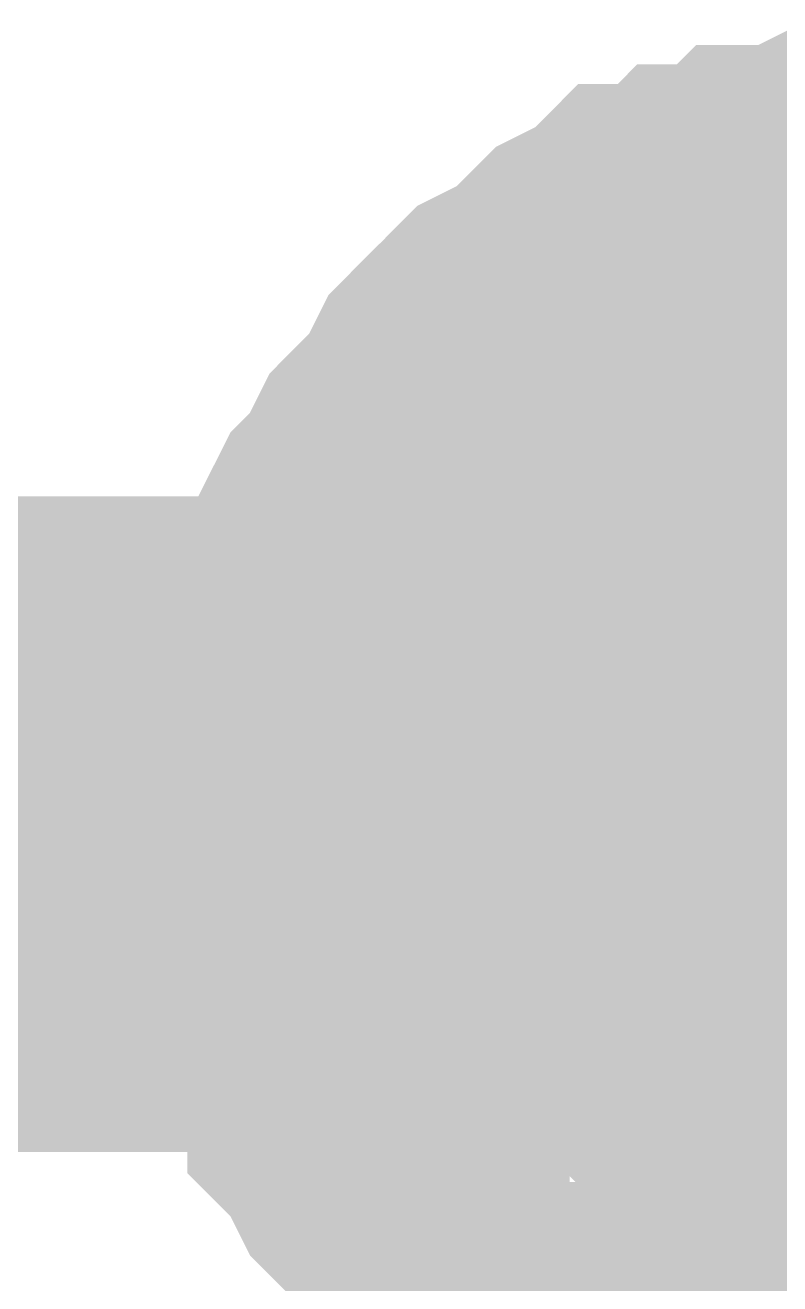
# Model space of a CAD drawing. Header units: inches. Extents: x 0 to 841, y 0 to 594.
# Drawn here: x 486.482 to 487.346, y 304.47 to 305.909 of the extents above; entities that cross this region are included whole.
import ezdxf

# ---------------------------------------------------------------- set-up
doc = ezdxf.new("R2010")
doc.units = ezdxf.units.IN
doc.layers.add('Sheet', color=255, linetype='Continuous')

msp = doc.modelspace()

# ---------------------------------------------------------------- linework, layer by layer
at = {"layer": 'Sheet'}
for points in [[(486.7505, 304.9955, 0.2997, 0.2997, 0), (486.7505, 305.0404, 0.2997, 0.2997, 0), (486.7505, 305.0628, 0.2997, 0.2997, 0), (486.7505, 305.1078, 0.2997, 0.2997, 0), (486.773, 305.1527, 0.2997, 0.2997, 0), (486.773, 305.1751, 0.2997, 0.2997, 0), (486.7954, 305.2201, 0.2997, 0.2997, 0), (486.7954, 305.2425, 0.2997, 0.2997, 0), (486.8179, 305.2874, 0.2997, 0.2997, 0), (486.8179, 305.3099, 0.2997, 0.2997, 0), (486.8404, 305.3548, 0.2997, 0.2997, 0), (486.8628, 305.3773, 0.2997, 0.2997, 0), (486.8853, 305.4222, 0.2997, 0.2997, 0), (486.9077, 305.4446, 0.2997, 0.2997, 0), (486.9302, 305.4671, 0.2997, 0.2997, 0), (486.9527, 305.512, 0.2997, 0.2997, 0), (486.9751, 305.5345, 0.2997, 0.2997, 0), (486.9976, 305.5569, 0.2997, 0.2997, 0), (487.02, 305.5794, 0.2997, 0.2997, 0), (487.0649, 305.6019, 0.2997, 0.2997, 0), (487.0874, 305.6243, 0.2997, 0.2997, 0), (487.1099, 305.6468, 0.2997, 0.2997, 0), (487.1548, 305.6692, 0.2997, 0.2997, 0), (487.1772, 305.6917, 0.2997, 0.2997, 0), (487.2221, 305.6917, 0.2997, 0.2997, 0), (487.2446, 305.7142, 0.2997, 0.2997, 0), (487.2895, 305.7142, 0.2997, 0.2997, 0), (487.312, 305.7366, 0.2997, 0.2997, 0), (487.3569, 305.7366, 0.2997, 0.2997, 0), (487.4018, 305.7591, 0.2997, 0.2997, 0), (487.4243, 305.7591, 0.2997, 0.2997, 0), (487.4692, 305.7591, 0.2997, 0.2997, 0), (487.5141, 305.7591, 0.2997, 0.2997, 0)], [(486.7505, 304.9955, 0.2997, 0.2997, 0), (486.7505, 305.0404, 0.2997, 0.2997, 0), (486.7505, 305.0628, 0.2997, 0.2997, 0), (486.7505, 305.1078, 0.2997, 0.2997, 0), (486.773, 305.1527, 0.2997, 0.2997, 0), (486.773, 305.1751, 0.2997, 0.2997, 0), (486.7954, 305.2201, 0.2997, 0.2997, 0), (486.7954, 305.2425, 0.2997, 0.2997, 0), (486.8179, 305.2874, 0.2997, 0.2997, 0), (486.8179, 305.3099, 0.2997, 0.2997, 0), (486.8404, 305.3548, 0.2997, 0.2997, 0), (486.8628, 305.3773, 0.2997, 0.2997, 0), (486.8853, 305.4222, 0.2997, 0.2997, 0), (486.9077, 305.4446, 0.2997, 0.2997, 0), (486.9302, 305.4671, 0.2997, 0.2997, 0), (486.9527, 305.512, 0.2997, 0.2997, 0), (486.9751, 305.5345, 0.2997, 0.2997, 0), (486.9976, 305.5569, 0.2997, 0.2997, 0), (487.02, 305.5794, 0.2997, 0.2997, 0), (487.0649, 305.6019, 0.2997, 0.2997, 0), (487.0874, 305.6243, 0.2997, 0.2997, 0), (487.1099, 305.6468, 0.2997, 0.2997, 0), (487.1548, 305.6692, 0.2997, 0.2997, 0), (487.1772, 305.6917, 0.2997, 0.2997, 0), (487.2221, 305.6917, 0.2997, 0.2997, 0), (487.2446, 305.7142, 0.2997, 0.2997, 0), (487.2895, 305.7142, 0.2997, 0.2997, 0), (487.312, 305.7366, 0.2997, 0.2997, 0), (487.3569, 305.7366, 0.2997, 0.2997, 0), (487.4018, 305.7591, 0.2997, 0.2997, 0), (487.4243, 305.7591, 0.2997, 0.2997, 0), (487.4692, 305.7591, 0.2997, 0.2997, 0), (487.5141, 305.7591, 0.2997, 0.2997, 0)], [(486.7505, 304.9955, 0.2997, 0.2997, 0), (486.7505, 305.0404, 0.2997, 0.2997, 0), (486.7505, 305.0628, 0.2997, 0.2997, 0), (486.7505, 305.1078, 0.2997, 0.2997, 0), (486.773, 305.1527, 0.2997, 0.2997, 0), (486.773, 305.1751, 0.2997, 0.2997, 0), (486.7954, 305.2201, 0.2997, 0.2997, 0), (486.7954, 305.2425, 0.2997, 0.2997, 0), (486.8179, 305.2874, 0.2997, 0.2997, 0), (486.8179, 305.3099, 0.2997, 0.2997, 0), (486.8404, 305.3548, 0.2997, 0.2997, 0), (486.8628, 305.3773, 0.2997, 0.2997, 0), (486.8853, 305.4222, 0.2997, 0.2997, 0), (486.9077, 305.4446, 0.2997, 0.2997, 0), (486.9302, 305.4671, 0.2997, 0.2997, 0), (486.9527, 305.512, 0.2997, 0.2997, 0), (486.9751, 305.5345, 0.2997, 0.2997, 0), (486.9976, 305.5569, 0.2997, 0.2997, 0), (487.02, 305.5794, 0.2997, 0.2997, 0), (487.0649, 305.6019, 0.2997, 0.2997, 0), (487.0874, 305.6243, 0.2997, 0.2997, 0), (487.1099, 305.6468, 0.2997, 0.2997, 0), (487.1548, 305.6692, 0.2997, 0.2997, 0), (487.1772, 305.6917, 0.2997, 0.2997, 0), (487.2221, 305.6917, 0.2997, 0.2997, 0), (487.2446, 305.7142, 0.2997, 0.2997, 0), (487.2895, 305.7142, 0.2997, 0.2997, 0), (487.312, 305.7366, 0.2997, 0.2997, 0), (487.3569, 305.7366, 0.2997, 0.2997, 0), (487.4018, 305.7591, 0.2997, 0.2997, 0), (487.4243, 305.7591, 0.2997, 0.2997, 0), (487.4692, 305.7591, 0.2997, 0.2997, 0), (487.5141, 305.7591, 0.2997, 0.2997, 0)], [(486.7505, 304.9955, 0.2997, 0.2997, 0), (486.7505, 305.0404, 0.2997, 0.2997, 0), (486.7505, 305.0628, 0.2997, 0.2997, 0), (486.7505, 305.1078, 0.2997, 0.2997, 0), (486.773, 305.1527, 0.2997, 0.2997, 0), (486.773, 305.1751, 0.2997, 0.2997, 0), (486.7954, 305.2201, 0.2997, 0.2997, 0), (486.7954, 305.2425, 0.2997, 0.2997, 0), (486.8179, 305.2874, 0.2997, 0.2997, 0), (486.8179, 305.3099, 0.2997, 0.2997, 0), (486.8404, 305.3548, 0.2997, 0.2997, 0), (486.8628, 305.3773, 0.2997, 0.2997, 0), (486.8853, 305.4222, 0.2997, 0.2997, 0), (486.9077, 305.4446, 0.2997, 0.2997, 0), (486.9302, 305.4671, 0.2997, 0.2997, 0), (486.9527, 305.512, 0.2997, 0.2997, 0), (486.9751, 305.5345, 0.2997, 0.2997, 0), (486.9976, 305.5569, 0.2997, 0.2997, 0), (487.02, 305.5794, 0.2997, 0.2997, 0), (487.0649, 305.6019, 0.2997, 0.2997, 0), (487.0874, 305.6243, 0.2997, 0.2997, 0), (487.1099, 305.6468, 0.2997, 0.2997, 0), (487.1548, 305.6692, 0.2997, 0.2997, 0), (487.1772, 305.6917, 0.2997, 0.2997, 0), (487.2221, 305.6917, 0.2997, 0.2997, 0), (487.2446, 305.7142, 0.2997, 0.2997, 0), (487.2895, 305.7142, 0.2997, 0.2997, 0), (487.312, 305.7366, 0.2997, 0.2997, 0), (487.3569, 305.7366, 0.2997, 0.2997, 0), (487.4018, 305.7591, 0.2997, 0.2997, 0), (487.4243, 305.7591, 0.2997, 0.2997, 0), (487.4692, 305.7591, 0.2997, 0.2997, 0), (487.5141, 305.7591, 0.2997, 0.2997, 0)], [(486.7505, 304.9955, 0.0991, 0.0991, 0), (486.7505, 305.0404, 0.0991, 0.0991, 0), (486.7505, 305.0628, 0.0991, 0.0991, 0), (486.7505, 305.1078, 0.0991, 0.0991, 0), (486.773, 305.1527, 0.0991, 0.0991, 0), (486.773, 305.1751, 0.0991, 0.0991, 0), (486.7954, 305.2201, 0.0991, 0.0991, 0), (486.7954, 305.2425, 0.0991, 0.0991, 0), (486.8179, 305.2874, 0.0991, 0.0991, 0), (486.8179, 305.3099, 0.0991, 0.0991, 0), (486.8404, 305.3548, 0.0991, 0.0991, 0), (486.8628, 305.3773, 0.0991, 0.0991, 0), (486.8853, 305.4222, 0.0991, 0.0991, 0), (486.9077, 305.4446, 0.0991, 0.0991, 0), (486.9302, 305.4671, 0.0991, 0.0991, 0), (486.9527, 305.512, 0.0991, 0.0991, 0), (486.9751, 305.5345, 0.0991, 0.0991, 0), (486.9976, 305.5569, 0.0991, 0.0991, 0), (487.02, 305.5794, 0.0991, 0.0991, 0), (487.0649, 305.6019, 0.0991, 0.0991, 0), (487.0874, 305.6243, 0.0991, 0.0991, 0), (487.1099, 305.6468, 0.0991, 0.0991, 0), (487.1548, 305.6692, 0.0991, 0.0991, 0), (487.1772, 305.6917, 0.0991, 0.0991, 0), (487.2221, 305.6917, 0.0991, 0.0991, 0), (487.2446, 305.7142, 0.0991, 0.0991, 0), (487.2895, 305.7142, 0.0991, 0.0991, 0), (487.312, 305.7366, 0.0991, 0.0991, 0), (487.3569, 305.7366, 0.0991, 0.0991, 0), (487.4018, 305.7591, 0.0991, 0.0991, 0)], [(486.7505, 304.9955, 0.0991, 0.0991, 0), (486.7505, 305.0404, 0.0991, 0.0991, 0), (486.7505, 305.0628, 0.0991, 0.0991, 0), (486.7505, 305.1078, 0.0991, 0.0991, 0), (486.773, 305.1527, 0.0991, 0.0991, 0), (486.773, 305.1751, 0.0991, 0.0991, 0), (486.7954, 305.2201, 0.0991, 0.0991, 0), (486.7954, 305.2425, 0.0991, 0.0991, 0), (486.8179, 305.2874, 0.0991, 0.0991, 0), (486.8179, 305.3099, 0.0991, 0.0991, 0), (486.8404, 305.3548, 0.0991, 0.0991, 0), (486.8628, 305.3773, 0.0991, 0.0991, 0), (486.8853, 305.4222, 0.0991, 0.0991, 0), (486.9077, 305.4446, 0.0991, 0.0991, 0), (486.9302, 305.4671, 0.0991, 0.0991, 0), (486.9527, 305.512, 0.0991, 0.0991, 0), (486.9751, 305.5345, 0.0991, 0.0991, 0), (486.9976, 305.5569, 0.0991, 0.0991, 0), (487.02, 305.5794, 0.0991, 0.0991, 0), (487.0649, 305.6019, 0.0991, 0.0991, 0), (487.0874, 305.6243, 0.0991, 0.0991, 0), (487.1099, 305.6468, 0.0991, 0.0991, 0), (487.1548, 305.6692, 0.0991, 0.0991, 0), (487.1772, 305.6917, 0.0991, 0.0991, 0), (487.2221, 305.6917, 0.0991, 0.0991, 0), (487.2446, 305.7142, 0.0991, 0.0991, 0), (487.2895, 305.7142, 0.0991, 0.0991, 0), (487.312, 305.7366, 0.0991, 0.0991, 0), (487.3569, 305.7366, 0.0991, 0.0991, 0), (487.4018, 305.7591, 0.0991, 0.0991, 0)], [(486.7505, 304.9955, 0.0991, 0.0991, 0), (486.7505, 305.0404, 0.0991, 0.0991, 0), (486.7505, 305.0628, 0.0991, 0.0991, 0), (486.7505, 305.1078, 0.0991, 0.0991, 0), (486.773, 305.1527, 0.0991, 0.0991, 0), (486.773, 305.1751, 0.0991, 0.0991, 0), (486.7954, 305.2201, 0.0991, 0.0991, 0), (486.7954, 305.2425, 0.0991, 0.0991, 0), (486.8179, 305.2874, 0.0991, 0.0991, 0), (486.8179, 305.3099, 0.0991, 0.0991, 0), (486.8404, 305.3548, 0.0991, 0.0991, 0), (486.8628, 305.3773, 0.0991, 0.0991, 0), (486.8853, 305.4222, 0.0991, 0.0991, 0), (486.9077, 305.4446, 0.0991, 0.0991, 0), (486.9302, 305.4671, 0.0991, 0.0991, 0), (486.9527, 305.512, 0.0991, 0.0991, 0), (486.9751, 305.5345, 0.0991, 0.0991, 0), (486.9976, 305.5569, 0.0991, 0.0991, 0), (487.02, 305.5794, 0.0991, 0.0991, 0), (487.0649, 305.6019, 0.0991, 0.0991, 0), (487.0874, 305.6243, 0.0991, 0.0991, 0), (487.1099, 305.6468, 0.0991, 0.0991, 0), (487.1548, 305.6692, 0.0991, 0.0991, 0), (487.1772, 305.6917, 0.0991, 0.0991, 0), (487.2221, 305.6917, 0.0991, 0.0991, 0), (487.2446, 305.7142, 0.0991, 0.0991, 0), (487.2895, 305.7142, 0.0991, 0.0991, 0), (487.312, 305.7366, 0.0991, 0.0991, 0), (487.3569, 305.7366, 0.0991, 0.0991, 0), (487.4018, 305.7591, 0.0991, 0.0991, 0)], [(486.7505, 304.9955, 0.0991, 0.0991, 0), (486.7505, 305.0404, 0.0991, 0.0991, 0), (486.7505, 305.0628, 0.0991, 0.0991, 0), (486.7505, 305.1078, 0.0991, 0.0991, 0), (486.773, 305.1527, 0.0991, 0.0991, 0), (486.773, 305.1751, 0.0991, 0.0991, 0), (486.7954, 305.2201, 0.0991, 0.0991, 0), (486.7954, 305.2425, 0.0991, 0.0991, 0), (486.8179, 305.2874, 0.0991, 0.0991, 0), (486.8179, 305.3099, 0.0991, 0.0991, 0), (486.8404, 305.3548, 0.0991, 0.0991, 0), (486.8628, 305.3773, 0.0991, 0.0991, 0), (486.8853, 305.4222, 0.0991, 0.0991, 0), (486.9077, 305.4446, 0.0991, 0.0991, 0), (486.9302, 305.4671, 0.0991, 0.0991, 0), (486.9527, 305.512, 0.0991, 0.0991, 0), (486.9751, 305.5345, 0.0991, 0.0991, 0), (486.9976, 305.5569, 0.0991, 0.0991, 0), (487.02, 305.5794, 0.0991, 0.0991, 0), (487.0649, 305.6019, 0.0991, 0.0991, 0), (487.0874, 305.6243, 0.0991, 0.0991, 0), (487.1099, 305.6468, 0.0991, 0.0991, 0), (487.1548, 305.6692, 0.0991, 0.0991, 0), (487.1772, 305.6917, 0.0991, 0.0991, 0), (487.2221, 305.6917, 0.0991, 0.0991, 0), (487.2446, 305.7142, 0.0991, 0.0991, 0), (487.2895, 305.7142, 0.0991, 0.0991, 0), (487.312, 305.7366, 0.0991, 0.0991, 0), (487.3569, 305.7366, 0.0991, 0.0991, 0), (487.4018, 305.7591, 0.0991, 0.0991, 0)], [(486.9976, 304.9955, 0.2997, 0.2997, 0), (486.9976, 305.0179, 0.2997, 0.2997, 0), (486.9976, 305.0404, 0.2997, 0.2997, 0), (486.9976, 305.0628, 0.2997, 0.2997, 0), (486.9976, 305.0853, 0.2997, 0.2997, 0), (487.02, 305.1078, 0.2997, 0.2997, 0), (487.02, 305.1302, 0.2997, 0.2997, 0), (487.02, 305.1751, 0.2997, 0.2997, 0), (487.0425, 305.1751, 0.2997, 0.2997, 0), (487.0425, 305.1976, 0.2997, 0.2997, 0), (487.0649, 305.2201, 0.2997, 0.2997, 0), (487.0649, 305.2425, 0.2997, 0.2997, 0), (487.0874, 305.265, 0.2997, 0.2997, 0), (487.0874, 305.2874, 0.2997, 0.2997, 0), (487.1099, 305.3099, 0.2997, 0.2997, 0), (487.1323, 305.3324, 0.2997, 0.2997, 0), (487.1548, 305.3548, 0.2997, 0.2997, 0), (487.1548, 305.3548, 0.2997, 0.2997, 0), (487.1772, 305.3773, 0.2997, 0.2997, 0), (487.1997, 305.3997, 0.2997, 0.2997, 0), (487.2221, 305.3997, 0.2997, 0.2997, 0), (487.2446, 305.4222, 0.2997, 0.2997, 0), (487.2671, 305.4222, 0.2997, 0.2997, 0), (487.2895, 305.4446, 0.2997, 0.2997, 0), (487.312, 305.4446, 0.2997, 0.2997, 0), (487.3344, 305.4671, 0.2997, 0.2997, 0), (487.3569, 305.4671, 0.2997, 0.2997, 0), (487.3794, 305.4671, 0.2997, 0.2997, 0), (487.4018, 305.4896, 0.2997, 0.2997, 0), (487.4243, 305.4896, 0.2997, 0.2997, 0), (487.4692, 305.4896, 0.2997, 0.2997, 0), (487.4916, 305.4896, 0.2997, 0.2997, 0), (487.5141, 305.4896, 0.2997, 0.2997, 0)], [(486.9976, 304.9955, 0.2997, 0.2997, 0), (486.9976, 305.0179, 0.2997, 0.2997, 0), (486.9976, 305.0404, 0.2997, 0.2997, 0), (486.9976, 305.0628, 0.2997, 0.2997, 0), (486.9976, 305.0853, 0.2997, 0.2997, 0), (487.02, 305.1078, 0.2997, 0.2997, 0), (487.02, 305.1302, 0.2997, 0.2997, 0), (487.02, 305.1751, 0.2997, 0.2997, 0), (487.0425, 305.1751, 0.2997, 0.2997, 0), (487.0425, 305.1976, 0.2997, 0.2997, 0), (487.0649, 305.2201, 0.2997, 0.2997, 0), (487.0649, 305.2425, 0.2997, 0.2997, 0), (487.0874, 305.265, 0.2997, 0.2997, 0), (487.0874, 305.2874, 0.2997, 0.2997, 0), (487.1099, 305.3099, 0.2997, 0.2997, 0), (487.1323, 305.3324, 0.2997, 0.2997, 0), (487.1548, 305.3548, 0.2997, 0.2997, 0), (487.1548, 305.3548, 0.2997, 0.2997, 0), (487.1772, 305.3773, 0.2997, 0.2997, 0), (487.1997, 305.3997, 0.2997, 0.2997, 0), (487.2221, 305.3997, 0.2997, 0.2997, 0), (487.2446, 305.4222, 0.2997, 0.2997, 0), (487.2671, 305.4222, 0.2997, 0.2997, 0), (487.2895, 305.4446, 0.2997, 0.2997, 0), (487.312, 305.4446, 0.2997, 0.2997, 0), (487.3344, 305.4671, 0.2997, 0.2997, 0), (487.3569, 305.4671, 0.2997, 0.2997, 0), (487.3794, 305.4671, 0.2997, 0.2997, 0), (487.4018, 305.4896, 0.2997, 0.2997, 0), (487.4243, 305.4896, 0.2997, 0.2997, 0), (487.4692, 305.4896, 0.2997, 0.2997, 0), (487.4916, 305.4896, 0.2997, 0.2997, 0), (487.5141, 305.4896, 0.2997, 0.2997, 0)], [(486.9976, 304.9955, 0.2997, 0.2997, 0), (486.9976, 305.0179, 0.2997, 0.2997, 0), (486.9976, 305.0404, 0.2997, 0.2997, 0), (486.9976, 305.0628, 0.2997, 0.2997, 0), (486.9976, 305.0853, 0.2997, 0.2997, 0), (487.02, 305.1078, 0.2997, 0.2997, 0), (487.02, 305.1302, 0.2997, 0.2997, 0), (487.02, 305.1751, 0.2997, 0.2997, 0), (487.0425, 305.1751, 0.2997, 0.2997, 0), (487.0425, 305.1976, 0.2997, 0.2997, 0), (487.0649, 305.2201, 0.2997, 0.2997, 0), (487.0649, 305.2425, 0.2997, 0.2997, 0), (487.0874, 305.265, 0.2997, 0.2997, 0), (487.0874, 305.2874, 0.2997, 0.2997, 0), (487.1099, 305.3099, 0.2997, 0.2997, 0), (487.1323, 305.3324, 0.2997, 0.2997, 0), (487.1548, 305.3548, 0.2997, 0.2997, 0), (487.1548, 305.3548, 0.2997, 0.2997, 0), (487.1772, 305.3773, 0.2997, 0.2997, 0), (487.1997, 305.3997, 0.2997, 0.2997, 0), (487.2221, 305.3997, 0.2997, 0.2997, 0), (487.2446, 305.4222, 0.2997, 0.2997, 0), (487.2671, 305.4222, 0.2997, 0.2997, 0), (487.2895, 305.4446, 0.2997, 0.2997, 0), (487.312, 305.4446, 0.2997, 0.2997, 0), (487.3344, 305.4671, 0.2997, 0.2997, 0), (487.3569, 305.4671, 0.2997, 0.2997, 0), (487.3794, 305.4671, 0.2997, 0.2997, 0), (487.4018, 305.4896, 0.2997, 0.2997, 0), (487.4243, 305.4896, 0.2997, 0.2997, 0), (487.4692, 305.4896, 0.2997, 0.2997, 0), (487.4916, 305.4896, 0.2997, 0.2997, 0), (487.5141, 305.4896, 0.2997, 0.2997, 0)], [(486.9976, 304.9955, 0.0991, 0.0991, 0), (486.9976, 305.0179, 0.0991, 0.0991, 0), (486.9976, 305.0404, 0.0991, 0.0991, 0), (486.9976, 305.0628, 0.0991, 0.0991, 0), (486.9976, 305.0853, 0.0991, 0.0991, 0), (487.02, 305.1078, 0.0991, 0.0991, 0), (487.02, 305.1302, 0.0991, 0.0991, 0), (487.02, 305.1751, 0.0991, 0.0991, 0), (487.0425, 305.1751, 0.0991, 0.0991, 0), (487.0425, 305.1976, 0.0991, 0.0991, 0), (487.0649, 305.2201, 0.0991, 0.0991, 0), (487.0649, 305.2425, 0.0991, 0.0991, 0), (487.0874, 305.265, 0.0991, 0.0991, 0), (487.0874, 305.2874, 0.0991, 0.0991, 0), (487.1099, 305.3099, 0.0991, 0.0991, 0), (487.1323, 305.3324, 0.0991, 0.0991, 0), (487.1548, 305.3548, 0.0991, 0.0991, 0), (487.1548, 305.3548, 0.0991, 0.0991, 0), (487.1772, 305.3773, 0.0991, 0.0991, 0), (487.1997, 305.3997, 0.0991, 0.0991, 0), (487.2221, 305.3997, 0.0991, 0.0991, 0), (487.2446, 305.4222, 0.0991, 0.0991, 0), (487.2671, 305.4222, 0.0991, 0.0991, 0), (487.2895, 305.4446, 0.0991, 0.0991, 0), (487.312, 305.4446, 0.0991, 0.0991, 0), (487.3344, 305.4671, 0.0991, 0.0991, 0), (487.3569, 305.4671, 0.0991, 0.0991, 0), (487.3794, 305.4671, 0.0991, 0.0991, 0), (487.4018, 305.4896, 0.0991, 0.0991, 0)], [(486.9976, 304.9955, 0.0991, 0.0991, 0), (486.9976, 305.0179, 0.0991, 0.0991, 0), (486.9976, 305.0404, 0.0991, 0.0991, 0), (486.9976, 305.0628, 0.0991, 0.0991, 0), (486.9976, 305.0853, 0.0991, 0.0991, 0), (487.02, 305.1078, 0.0991, 0.0991, 0), (487.02, 305.1302, 0.0991, 0.0991, 0), (487.02, 305.1751, 0.0991, 0.0991, 0), (487.0425, 305.1751, 0.0991, 0.0991, 0), (487.0425, 305.1976, 0.0991, 0.0991, 0), (487.0649, 305.2201, 0.0991, 0.0991, 0), (487.0649, 305.2425, 0.0991, 0.0991, 0), (487.0874, 305.265, 0.0991, 0.0991, 0), (487.0874, 305.2874, 0.0991, 0.0991, 0), (487.1099, 305.3099, 0.0991, 0.0991, 0), (487.1323, 305.3324, 0.0991, 0.0991, 0), (487.1548, 305.3548, 0.0991, 0.0991, 0), (487.1548, 305.3548, 0.0991, 0.0991, 0), (487.1772, 305.3773, 0.0991, 0.0991, 0), (487.1997, 305.3997, 0.0991, 0.0991, 0), (487.2221, 305.3997, 0.0991, 0.0991, 0), (487.2446, 305.4222, 0.0991, 0.0991, 0), (487.2671, 305.4222, 0.0991, 0.0991, 0), (487.2895, 305.4446, 0.0991, 0.0991, 0), (487.312, 305.4446, 0.0991, 0.0991, 0), (487.3344, 305.4671, 0.0991, 0.0991, 0), (487.3569, 305.4671, 0.0991, 0.0991, 0), (487.3794, 305.4671, 0.0991, 0.0991, 0), (487.4018, 305.4896, 0.0991, 0.0991, 0)], [(486.9976, 304.9955, 0.0991, 0.0991, 0), (486.9976, 305.0179, 0.0991, 0.0991, 0), (486.9976, 305.0404, 0.0991, 0.0991, 0), (486.9976, 305.0628, 0.0991, 0.0991, 0), (486.9976, 305.0853, 0.0991, 0.0991, 0), (487.02, 305.1078, 0.0991, 0.0991, 0), (487.02, 305.1302, 0.0991, 0.0991, 0), (487.02, 305.1751, 0.0991, 0.0991, 0), (487.0425, 305.1751, 0.0991, 0.0991, 0), (487.0425, 305.1976, 0.0991, 0.0991, 0), (487.0649, 305.2201, 0.0991, 0.0991, 0), (487.0649, 305.2425, 0.0991, 0.0991, 0), (487.0874, 305.265, 0.0991, 0.0991, 0), (487.0874, 305.2874, 0.0991, 0.0991, 0), (487.1099, 305.3099, 0.0991, 0.0991, 0), (487.1323, 305.3324, 0.0991, 0.0991, 0), (487.1548, 305.3548, 0.0991, 0.0991, 0), (487.1548, 305.3548, 0.0991, 0.0991, 0), (487.1772, 305.3773, 0.0991, 0.0991, 0), (487.1997, 305.3997, 0.0991, 0.0991, 0), (487.2221, 305.3997, 0.0991, 0.0991, 0), (487.2446, 305.4222, 0.0991, 0.0991, 0), (487.2671, 305.4222, 0.0991, 0.0991, 0), (487.2895, 305.4446, 0.0991, 0.0991, 0), (487.312, 305.4446, 0.0991, 0.0991, 0), (487.3344, 305.4671, 0.0991, 0.0991, 0), (487.3569, 305.4671, 0.0991, 0.0991, 0), (487.3794, 305.4671, 0.0991, 0.0991, 0), (487.4018, 305.4896, 0.0991, 0.0991, 0)], [(467.5042, 304.9955, 0.7493, 0.7493, 0), (487.5141, 304.9955, 0.7493, 0.7493, 0)], [(492.4997, 304.9955, 0.7493, 0.7493, 0), (487.5141, 304.9955, 0.7493, 0.7493, 0)], [(487.5141, 304.9955, 0.7493, 0.7493, 0), (487.5141, 289.9927, 0.7493, 0.7493, 0)], [(487.1772, 304.2992, 0.2997, 0.2997, 0), (487.1548, 304.3217, 0.2997, 0.2997, 0), (487.1099, 304.3441, 0.2997, 0.2997, 0), (487.0874, 304.3666, 0.2997, 0.2997, 0), (487.0649, 304.3891, 0.2997, 0.2997, 0), (487.02, 304.4115, 0.2997, 0.2997, 0), (486.9976, 304.434, 0.2997, 0.2997, 0), (486.9751, 304.4564, 0.2997, 0.2997, 0), (486.9527, 304.4789, 0.2997, 0.2997, 0), (486.9302, 304.5014, 0.2997, 0.2997, 0), (486.9077, 304.5463, 0.2997, 0.2997, 0), (486.8853, 304.5687, 0.2997, 0.2997, 0), (486.8628, 304.5912, 0.2997, 0.2997, 0), (486.8404, 304.6361, 0.2997, 0.2997, 0), (486.8179, 304.6586, 0.2997, 0.2997, 0), (486.8179, 304.7035, 0.2997, 0.2997, 0), (486.7954, 304.726, 0.2997, 0.2997, 0), (486.7954, 304.7709, 0.2997, 0.2997, 0), (486.773, 304.7933, 0.2997, 0.2997, 0), (486.773, 304.8382, 0.2997, 0.2997, 0), (486.7505, 304.8832, 0.2997, 0.2997, 0), (486.7505, 304.9056, 0.2997, 0.2997, 0), (486.7505, 304.9505, 0.2997, 0.2997, 0), (486.7505, 304.9955, 0.2997, 0.2997, 0)], [(486.7505, 304.9955, 0.2997, 0.2997, 0), (486.7505, 304.9955, 0.2997, 0.2997, 0)], [(487.1772, 304.2992, 0.2997, 0.2997, 0), (487.1548, 304.3217, 0.2997, 0.2997, 0), (487.1099, 304.3441, 0.2997, 0.2997, 0), (487.0874, 304.3666, 0.2997, 0.2997, 0), (487.0649, 304.3891, 0.2997, 0.2997, 0), (487.02, 304.4115, 0.2997, 0.2997, 0), (486.9976, 304.434, 0.2997, 0.2997, 0), (486.9751, 304.4564, 0.2997, 0.2997, 0), (486.9527, 304.4789, 0.2997, 0.2997, 0), (486.9302, 304.5014, 0.2997, 0.2997, 0), (486.9077, 304.5463, 0.2997, 0.2997, 0), (486.8853, 304.5687, 0.2997, 0.2997, 0), (486.8628, 304.5912, 0.2997, 0.2997, 0), (486.8404, 304.6361, 0.2997, 0.2997, 0), (486.8179, 304.6586, 0.2997, 0.2997, 0), (486.8179, 304.7035, 0.2997, 0.2997, 0), (486.7954, 304.726, 0.2997, 0.2997, 0), (486.7954, 304.7709, 0.2997, 0.2997, 0), (486.773, 304.7933, 0.2997, 0.2997, 0), (486.773, 304.8382, 0.2997, 0.2997, 0), (486.7505, 304.8832, 0.2997, 0.2997, 0), (486.7505, 304.9056, 0.2997, 0.2997, 0), (486.7505, 304.9505, 0.2997, 0.2997, 0), (486.7505, 304.9955, 0.2997, 0.2997, 0)], [(486.7505, 304.9955, 0.2997, 0.2997, 0), (486.7505, 304.9955, 0.2997, 0.2997, 0)], [(487.1772, 304.2992, 0.2997, 0.2997, 0), (487.1548, 304.3217, 0.2997, 0.2997, 0), (487.1099, 304.3441, 0.2997, 0.2997, 0), (487.0874, 304.3666, 0.2997, 0.2997, 0), (487.0649, 304.3891, 0.2997, 0.2997, 0), (487.02, 304.4115, 0.2997, 0.2997, 0), (486.9976, 304.434, 0.2997, 0.2997, 0), (486.9751, 304.4564, 0.2997, 0.2997, 0), (486.9527, 304.4789, 0.2997, 0.2997, 0), (486.9302, 304.5014, 0.2997, 0.2997, 0), (486.9077, 304.5463, 0.2997, 0.2997, 0), (486.8853, 304.5687, 0.2997, 0.2997, 0), (486.8628, 304.5912, 0.2997, 0.2997, 0), (486.8404, 304.6361, 0.2997, 0.2997, 0), (486.8179, 304.6586, 0.2997, 0.2997, 0), (486.8179, 304.7035, 0.2997, 0.2997, 0), (486.7954, 304.726, 0.2997, 0.2997, 0), (486.7954, 304.7709, 0.2997, 0.2997, 0), (486.773, 304.7933, 0.2997, 0.2997, 0), (486.773, 304.8382, 0.2997, 0.2997, 0), (486.7505, 304.8832, 0.2997, 0.2997, 0), (486.7505, 304.9056, 0.2997, 0.2997, 0), (486.7505, 304.9505, 0.2997, 0.2997, 0), (486.7505, 304.9955, 0.2997, 0.2997, 0)], [(486.7505, 304.9955, 0.2997, 0.2997, 0), (486.7505, 304.9955, 0.2997, 0.2997, 0)], [(487.1772, 304.2992, 0.2997, 0.2997, 0), (487.1548, 304.3217, 0.2997, 0.2997, 0), (487.1099, 304.3441, 0.2997, 0.2997, 0), (487.0874, 304.3666, 0.2997, 0.2997, 0), (487.0649, 304.3891, 0.2997, 0.2997, 0), (487.02, 304.4115, 0.2997, 0.2997, 0), (486.9976, 304.434, 0.2997, 0.2997, 0), (486.9751, 304.4564, 0.2997, 0.2997, 0), (486.9527, 304.4789, 0.2997, 0.2997, 0), (486.9302, 304.5014, 0.2997, 0.2997, 0), (486.9077, 304.5463, 0.2997, 0.2997, 0), (486.8853, 304.5687, 0.2997, 0.2997, 0), (486.8628, 304.5912, 0.2997, 0.2997, 0), (486.8404, 304.6361, 0.2997, 0.2997, 0), (486.8179, 304.6586, 0.2997, 0.2997, 0), (486.8179, 304.7035, 0.2997, 0.2997, 0), (486.7954, 304.726, 0.2997, 0.2997, 0), (486.7954, 304.7709, 0.2997, 0.2997, 0), (486.773, 304.7933, 0.2997, 0.2997, 0), (486.773, 304.8382, 0.2997, 0.2997, 0), (486.7505, 304.8832, 0.2997, 0.2997, 0), (486.7505, 304.9056, 0.2997, 0.2997, 0), (486.7505, 304.9505, 0.2997, 0.2997, 0), (486.7505, 304.9955, 0.2997, 0.2997, 0)], [(486.7505, 304.9955, 0.2997, 0.2997, 0), (486.7505, 304.9955, 0.2997, 0.2997, 0)], [(487.5141, 304.4789, 0.2997, 0.2997, 0), (487.4916, 304.4789, 0.2997, 0.2997, 0), (487.4692, 304.4789, 0.2997, 0.2997, 0), (487.4243, 304.4789, 0.2997, 0.2997, 0), (487.4018, 304.4789, 0.2997, 0.2997, 0), (487.3794, 304.5014, 0.2997, 0.2997, 0), (487.3569, 304.5014, 0.2997, 0.2997, 0), (487.3344, 304.5014, 0.2997, 0.2997, 0), (487.312, 304.5238, 0.2997, 0.2997, 0), (487.2895, 304.5238, 0.2997, 0.2997, 0), (487.2671, 304.5463, 0.2997, 0.2997, 0), (487.2446, 304.5463, 0.2997, 0.2997, 0), (487.2221, 304.5687, 0.2997, 0.2997, 0), (487.1997, 304.5687, 0.2997, 0.2997, 0), (487.1772, 304.5912, 0.2997, 0.2997, 0), (487.1548, 304.6137, 0.2997, 0.2997, 0), (487.1548, 304.6361, 0.2997, 0.2997, 0), (487.1323, 304.6361, 0.2997, 0.2997, 0), (487.1099, 304.6586, 0.2997, 0.2997, 0), (487.0874, 304.681, 0.2997, 0.2997, 0), (487.0874, 304.7035, 0.2997, 0.2997, 0), (487.0649, 304.726, 0.2997, 0.2997, 0), (487.0649, 304.7484, 0.2997, 0.2997, 0), (487.0425, 304.7709, 0.2997, 0.2997, 0), (487.0425, 304.7933, 0.2997, 0.2997, 0), (487.02, 304.8158, 0.2997, 0.2997, 0), (487.02, 304.8382, 0.2997, 0.2997, 0), (487.02, 304.8607, 0.2997, 0.2997, 0), (486.9976, 304.8832, 0.2997, 0.2997, 0), (486.9976, 304.9056, 0.2997, 0.2997, 0), (486.9976, 304.9505, 0.2997, 0.2997, 0), (486.9976, 304.973, 0.2997, 0.2997, 0), (486.9976, 304.9955, 0.2997, 0.2997, 0)], [(486.9976, 304.9955, 0.2997, 0.2997, 0), (486.9976, 304.9955, 0.2997, 0.2997, 0)], [(487.5141, 304.4789, 0.2997, 0.2997, 0), (487.4916, 304.4789, 0.2997, 0.2997, 0), (487.4692, 304.4789, 0.2997, 0.2997, 0), (487.4243, 304.4789, 0.2997, 0.2997, 0), (487.4018, 304.4789, 0.2997, 0.2997, 0), (487.3794, 304.5014, 0.2997, 0.2997, 0), (487.3569, 304.5014, 0.2997, 0.2997, 0), (487.3344, 304.5014, 0.2997, 0.2997, 0), (487.312, 304.5238, 0.2997, 0.2997, 0), (487.2895, 304.5238, 0.2997, 0.2997, 0), (487.2671, 304.5463, 0.2997, 0.2997, 0), (487.2446, 304.5463, 0.2997, 0.2997, 0), (487.2221, 304.5687, 0.2997, 0.2997, 0), (487.1997, 304.5687, 0.2997, 0.2997, 0), (487.1772, 304.5912, 0.2997, 0.2997, 0), (487.1548, 304.6137, 0.2997, 0.2997, 0), (487.1548, 304.6361, 0.2997, 0.2997, 0), (487.1323, 304.6361, 0.2997, 0.2997, 0), (487.1099, 304.6586, 0.2997, 0.2997, 0), (487.0874, 304.681, 0.2997, 0.2997, 0), (487.0874, 304.7035, 0.2997, 0.2997, 0), (487.0649, 304.726, 0.2997, 0.2997, 0), (487.0649, 304.7484, 0.2997, 0.2997, 0), (487.0425, 304.7709, 0.2997, 0.2997, 0), (487.0425, 304.7933, 0.2997, 0.2997, 0), (487.02, 304.8158, 0.2997, 0.2997, 0), (487.02, 304.8382, 0.2997, 0.2997, 0), (487.02, 304.8607, 0.2997, 0.2997, 0), (486.9976, 304.8832, 0.2997, 0.2997, 0), (486.9976, 304.9056, 0.2997, 0.2997, 0), (486.9976, 304.9505, 0.2997, 0.2997, 0), (486.9976, 304.973, 0.2997, 0.2997, 0), (486.9976, 304.9955, 0.2997, 0.2997, 0)], [(486.9976, 304.9955, 0.2997, 0.2997, 0), (486.9976, 304.9955, 0.2997, 0.2997, 0)], [(487.5141, 304.4789, 0.2997, 0.2997, 0), (487.4916, 304.4789, 0.2997, 0.2997, 0), (487.4692, 304.4789, 0.2997, 0.2997, 0), (487.4243, 304.4789, 0.2997, 0.2997, 0), (487.4018, 304.4789, 0.2997, 0.2997, 0), (487.3794, 304.5014, 0.2997, 0.2997, 0), (487.3569, 304.5014, 0.2997, 0.2997, 0), (487.3344, 304.5014, 0.2997, 0.2997, 0), (487.312, 304.5238, 0.2997, 0.2997, 0), (487.2895, 304.5238, 0.2997, 0.2997, 0), (487.2671, 304.5463, 0.2997, 0.2997, 0), (487.2446, 304.5463, 0.2997, 0.2997, 0), (487.2221, 304.5687, 0.2997, 0.2997, 0), (487.1997, 304.5687, 0.2997, 0.2997, 0), (487.1772, 304.5912, 0.2997, 0.2997, 0), (487.1548, 304.6137, 0.2997, 0.2997, 0), (487.1548, 304.6361, 0.2997, 0.2997, 0), (487.1323, 304.6361, 0.2997, 0.2997, 0), (487.1099, 304.6586, 0.2997, 0.2997, 0), (487.0874, 304.681, 0.2997, 0.2997, 0), (487.0874, 304.7035, 0.2997, 0.2997, 0), (487.0649, 304.726, 0.2997, 0.2997, 0), (487.0649, 304.7484, 0.2997, 0.2997, 0), (487.0425, 304.7709, 0.2997, 0.2997, 0), (487.0425, 304.7933, 0.2997, 0.2997, 0), (487.02, 304.8158, 0.2997, 0.2997, 0), (487.02, 304.8382, 0.2997, 0.2997, 0), (487.02, 304.8607, 0.2997, 0.2997, 0), (486.9976, 304.8832, 0.2997, 0.2997, 0), (486.9976, 304.9056, 0.2997, 0.2997, 0), (486.9976, 304.9505, 0.2997, 0.2997, 0), (486.9976, 304.973, 0.2997, 0.2997, 0), (486.9976, 304.9955, 0.2997, 0.2997, 0)], [(486.9976, 304.9955, 0.2997, 0.2997, 0), (486.9976, 304.9955, 0.2997, 0.2997, 0)], [(487.02, 304.4115, 0.0991, 0.0991, 0), (486.9976, 304.434, 0.0991, 0.0991, 0), (486.9751, 304.4564, 0.0991, 0.0991, 0), (486.9527, 304.4789, 0.0991, 0.0991, 0), (486.9302, 304.5014, 0.0991, 0.0991, 0), (486.9077, 304.5463, 0.0991, 0.0991, 0), (486.8853, 304.5687, 0.0991, 0.0991, 0), (486.8628, 304.5912, 0.0991, 0.0991, 0), (486.8404, 304.6361, 0.0991, 0.0991, 0), (486.8179, 304.6586, 0.0991, 0.0991, 0), (486.8179, 304.7035, 0.0991, 0.0991, 0), (486.7954, 304.726, 0.0991, 0.0991, 0), (486.7954, 304.7709, 0.0991, 0.0991, 0), (486.773, 304.7933, 0.0991, 0.0991, 0), (486.773, 304.8382, 0.0991, 0.0991, 0), (486.7505, 304.8832, 0.0991, 0.0991, 0), (486.7505, 304.9056, 0.0991, 0.0991, 0), (486.7505, 304.9505, 0.0991, 0.0991, 0), (486.7505, 304.9955, 0.0991, 0.0991, 0)], [(486.7505, 304.9955, 0.0991, 0.0991, 0), (486.7505, 304.9955, 0.0991, 0.0991, 0)], [(487.02, 304.4115, 0.0991, 0.0991, 0), (486.9976, 304.434, 0.0991, 0.0991, 0), (486.9751, 304.4564, 0.0991, 0.0991, 0), (486.9527, 304.4789, 0.0991, 0.0991, 0), (486.9302, 304.5014, 0.0991, 0.0991, 0), (486.9077, 304.5463, 0.0991, 0.0991, 0), (486.8853, 304.5687, 0.0991, 0.0991, 0), (486.8628, 304.5912, 0.0991, 0.0991, 0), (486.8404, 304.6361, 0.0991, 0.0991, 0), (486.8179, 304.6586, 0.0991, 0.0991, 0), (486.8179, 304.7035, 0.0991, 0.0991, 0), (486.7954, 304.726, 0.0991, 0.0991, 0), (486.7954, 304.7709, 0.0991, 0.0991, 0), (486.773, 304.7933, 0.0991, 0.0991, 0), (486.773, 304.8382, 0.0991, 0.0991, 0), (486.7505, 304.8832, 0.0991, 0.0991, 0), (486.7505, 304.9056, 0.0991, 0.0991, 0), (486.7505, 304.9505, 0.0991, 0.0991, 0), (486.7505, 304.9955, 0.0991, 0.0991, 0)], [(486.7505, 304.9955, 0.0991, 0.0991, 0), (486.7505, 304.9955, 0.0991, 0.0991, 0)], [(487.02, 304.4115, 0.0991, 0.0991, 0), (486.9976, 304.434, 0.0991, 0.0991, 0), (486.9751, 304.4564, 0.0991, 0.0991, 0), (486.9527, 304.4789, 0.0991, 0.0991, 0), (486.9302, 304.5014, 0.0991, 0.0991, 0), (486.9077, 304.5463, 0.0991, 0.0991, 0), (486.8853, 304.5687, 0.0991, 0.0991, 0), (486.8628, 304.5912, 0.0991, 0.0991, 0), (486.8404, 304.6361, 0.0991, 0.0991, 0), (486.8179, 304.6586, 0.0991, 0.0991, 0), (486.8179, 304.7035, 0.0991, 0.0991, 0), (486.7954, 304.726, 0.0991, 0.0991, 0), (486.7954, 304.7709, 0.0991, 0.0991, 0), (486.773, 304.7933, 0.0991, 0.0991, 0), (486.773, 304.8382, 0.0991, 0.0991, 0), (486.7505, 304.8832, 0.0991, 0.0991, 0), (486.7505, 304.9056, 0.0991, 0.0991, 0), (486.7505, 304.9505, 0.0991, 0.0991, 0), (486.7505, 304.9955, 0.0991, 0.0991, 0)], [(486.7505, 304.9955, 0.0991, 0.0991, 0), (486.7505, 304.9955, 0.0991, 0.0991, 0)], [(487.02, 304.4115, 0.0991, 0.0991, 0), (486.9976, 304.434, 0.0991, 0.0991, 0), (486.9751, 304.4564, 0.0991, 0.0991, 0), (486.9527, 304.4789, 0.0991, 0.0991, 0), (486.9302, 304.5014, 0.0991, 0.0991, 0), (486.9077, 304.5463, 0.0991, 0.0991, 0), (486.8853, 304.5687, 0.0991, 0.0991, 0), (486.8628, 304.5912, 0.0991, 0.0991, 0), (486.8404, 304.6361, 0.0991, 0.0991, 0), (486.8179, 304.6586, 0.0991, 0.0991, 0), (486.8179, 304.7035, 0.0991, 0.0991, 0), (486.7954, 304.726, 0.0991, 0.0991, 0), (486.7954, 304.7709, 0.0991, 0.0991, 0), (486.773, 304.7933, 0.0991, 0.0991, 0), (486.773, 304.8382, 0.0991, 0.0991, 0), (486.7505, 304.8832, 0.0991, 0.0991, 0), (486.7505, 304.9056, 0.0991, 0.0991, 0), (486.7505, 304.9505, 0.0991, 0.0991, 0), (486.7505, 304.9955, 0.0991, 0.0991, 0)], [(486.7505, 304.9955, 0.0991, 0.0991, 0), (486.7505, 304.9955, 0.0991, 0.0991, 0)], [(487.4018, 304.4789, 0.0991, 0.0991, 0), (487.3794, 304.5014, 0.0991, 0.0991, 0), (487.3569, 304.5014, 0.0991, 0.0991, 0), (487.3344, 304.5014, 0.0991, 0.0991, 0), (487.312, 304.5238, 0.0991, 0.0991, 0), (487.2895, 304.5238, 0.0991, 0.0991, 0), (487.2671, 304.5463, 0.0991, 0.0991, 0), (487.2446, 304.5463, 0.0991, 0.0991, 0), (487.2221, 304.5687, 0.0991, 0.0991, 0), (487.1997, 304.5687, 0.0991, 0.0991, 0), (487.1772, 304.5912, 0.0991, 0.0991, 0), (487.1548, 304.6137, 0.0991, 0.0991, 0), (487.1548, 304.6361, 0.0991, 0.0991, 0), (487.1323, 304.6361, 0.0991, 0.0991, 0), (487.1099, 304.6586, 0.0991, 0.0991, 0), (487.0874, 304.681, 0.0991, 0.0991, 0), (487.0874, 304.7035, 0.0991, 0.0991, 0), (487.0649, 304.726, 0.0991, 0.0991, 0), (487.0649, 304.7484, 0.0991, 0.0991, 0), (487.0425, 304.7709, 0.0991, 0.0991, 0), (487.0425, 304.7933, 0.0991, 0.0991, 0), (487.02, 304.8158, 0.0991, 0.0991, 0), (487.02, 304.8382, 0.0991, 0.0991, 0), (487.02, 304.8607, 0.0991, 0.0991, 0), (486.9976, 304.8832, 0.0991, 0.0991, 0), (486.9976, 304.9056, 0.0991, 0.0991, 0), (486.9976, 304.9505, 0.0991, 0.0991, 0), (486.9976, 304.973, 0.0991, 0.0991, 0), (486.9976, 304.9955, 0.0991, 0.0991, 0)], [(486.9976, 304.9955, 0.0991, 0.0991, 0), (486.9976, 304.9955, 0.0991, 0.0991, 0)], [(487.4018, 304.4789, 0.0991, 0.0991, 0), (487.3794, 304.5014, 0.0991, 0.0991, 0), (487.3569, 304.5014, 0.0991, 0.0991, 0), (487.3344, 304.5014, 0.0991, 0.0991, 0), (487.312, 304.5238, 0.0991, 0.0991, 0), (487.2895, 304.5238, 0.0991, 0.0991, 0), (487.2671, 304.5463, 0.0991, 0.0991, 0), (487.2446, 304.5463, 0.0991, 0.0991, 0), (487.2221, 304.5687, 0.0991, 0.0991, 0), (487.1997, 304.5687, 0.0991, 0.0991, 0), (487.1772, 304.5912, 0.0991, 0.0991, 0), (487.1548, 304.6137, 0.0991, 0.0991, 0), (487.1548, 304.6361, 0.0991, 0.0991, 0), (487.1323, 304.6361, 0.0991, 0.0991, 0), (487.1099, 304.6586, 0.0991, 0.0991, 0), (487.0874, 304.681, 0.0991, 0.0991, 0), (487.0874, 304.7035, 0.0991, 0.0991, 0), (487.0649, 304.726, 0.0991, 0.0991, 0), (487.0649, 304.7484, 0.0991, 0.0991, 0), (487.0425, 304.7709, 0.0991, 0.0991, 0), (487.0425, 304.7933, 0.0991, 0.0991, 0), (487.02, 304.8158, 0.0991, 0.0991, 0), (487.02, 304.8382, 0.0991, 0.0991, 0), (487.02, 304.8607, 0.0991, 0.0991, 0), (486.9976, 304.8832, 0.0991, 0.0991, 0), (486.9976, 304.9056, 0.0991, 0.0991, 0), (486.9976, 304.9505, 0.0991, 0.0991, 0), (486.9976, 304.973, 0.0991, 0.0991, 0), (486.9976, 304.9955, 0.0991, 0.0991, 0)], [(486.9976, 304.9955, 0.0991, 0.0991, 0), (486.9976, 304.9955, 0.0991, 0.0991, 0)], [(487.4018, 304.4789, 0.0991, 0.0991, 0), (487.3794, 304.5014, 0.0991, 0.0991, 0), (487.3569, 304.5014, 0.0991, 0.0991, 0), (487.3344, 304.5014, 0.0991, 0.0991, 0), (487.312, 304.5238, 0.0991, 0.0991, 0), (487.2895, 304.5238, 0.0991, 0.0991, 0), (487.2671, 304.5463, 0.0991, 0.0991, 0), (487.2446, 304.5463, 0.0991, 0.0991, 0), (487.2221, 304.5687, 0.0991, 0.0991, 0), (487.1997, 304.5687, 0.0991, 0.0991, 0), (487.1772, 304.5912, 0.0991, 0.0991, 0), (487.1548, 304.6137, 0.0991, 0.0991, 0), (487.1548, 304.6361, 0.0991, 0.0991, 0), (487.1323, 304.6361, 0.0991, 0.0991, 0), (487.1099, 304.6586, 0.0991, 0.0991, 0), (487.0874, 304.681, 0.0991, 0.0991, 0), (487.0874, 304.7035, 0.0991, 0.0991, 0), (487.0649, 304.726, 0.0991, 0.0991, 0), (487.0649, 304.7484, 0.0991, 0.0991, 0), (487.0425, 304.7709, 0.0991, 0.0991, 0), (487.0425, 304.7933, 0.0991, 0.0991, 0), (487.02, 304.8158, 0.0991, 0.0991, 0), (487.02, 304.8382, 0.0991, 0.0991, 0), (487.02, 304.8607, 0.0991, 0.0991, 0), (486.9976, 304.8832, 0.0991, 0.0991, 0), (486.9976, 304.9056, 0.0991, 0.0991, 0), (486.9976, 304.9505, 0.0991, 0.0991, 0), (486.9976, 304.973, 0.0991, 0.0991, 0), (486.9976, 304.9955, 0.0991, 0.0991, 0)], [(486.9976, 304.9955, 0.0991, 0.0991, 0), (486.9976, 304.9955, 0.0991, 0.0991, 0)]]:
    msp.add_lwpolyline(points, format="xyseb", dxfattribs=at)
msp.add_lwpolyline([(487.246, 305, 0.508, 0.508, 1), (487.754, 305, 0.508, 0.508, 1)], format="xyseb", close=True, dxfattribs=at)

doc.saveas('drawing.dxf')
